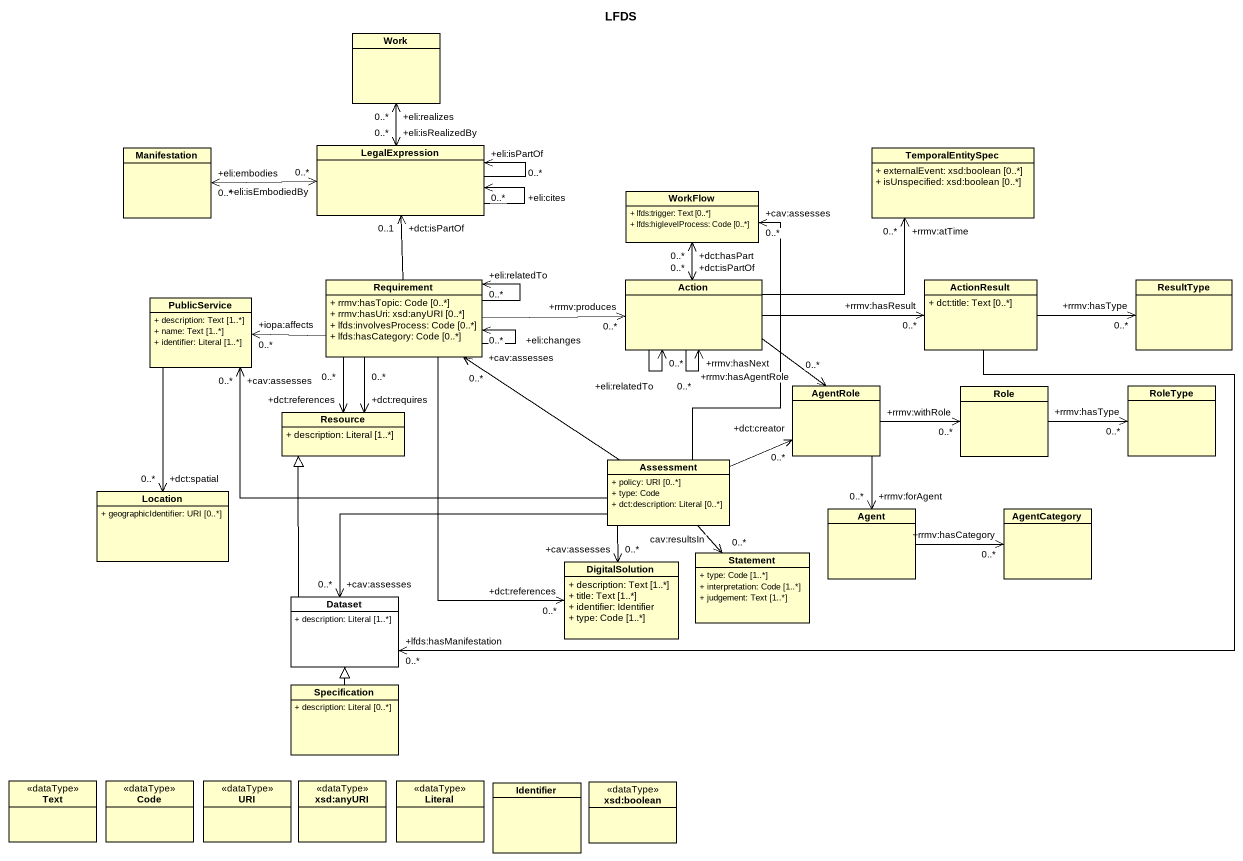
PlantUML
@startuml
title LFDS
hide circle
hide empty members
skinparam classAttributeIconSize 0
class Work
class LegalExpression
class Manifestation
class TemporalEntitySpec {
  + externalEvent: xsd:boolean [0..*]
  + isUnspecified: xsd:boolean [0..*]
}
class WorkFlow {
  + lfds:trigger: Text [0..*]
  + lfds:higlevelProcess: Code [0..*]
}
class PublicService {
  + description: Text [1..*]
  + name: Text [1..*]
  + identifier: Literal [1..*]
}
class Requirement {
  + rrmv:hasTopic: Code [0..*]
  + rrmv:hasUri: xsd:anyURI [0..*]
  + lfds:involvesProcess: Code [0..*]
  + lfds:hasCategory: Code [0..*]
}
class "Action" as Action_
class ActionResult {
  + dct:title: Text [0..*]
}
class ResultType
class Resource {
  + description: Literal [1..*]
}
class AgentRole
class Role
class RoleType
class Assessment {
  + policy: URI [0..*]
  + type: Code
  + dct:description: Literal [0..*]
}
class Location {
  + geographicIdentifier: URI [0..*]
}
class "Agent" as Agent_
class AgentCategory
class DigitalSolution {
  + description: Text [1..*]
  + title: Text [1..*]
  + identifier: Identifier
  + type: Code [1..*]
}
class Statement {
  + type: Code [1..*]
  + interpretation: Code [1..*]
  + judgement: Text [1..*]
}
class Dataset #FFFFFF {
  + description: Literal [1..*]
}
class Specification {
  + description: Literal [0..*]
}
class Text <<dataType>>
class Code <<dataType>>
class URI <<dataType>>
class "xsd:anyURI" as xsd_anyURI <<dataType>>
class Literal <<dataType>>
class Identifier
class "xsd:boolean" as xsd_boolean <<dataType>>
LegalExpression "+eli:isRealizedBy\n0..*" <-up-> "+eli:realizes\n0..*" Work
LegalExpression --> "+eli:isPartOf\n0..*" LegalExpression
LegalExpression --> "+eli:cites\n0..*" LegalExpression
Manifestation "+eli:embodies\n0..*" <-right-> "+eli:isEmbodiedBy\n0..*" LegalExpression
PublicService --> "+dct:spatial\n0..*" Location
Requirement -up-> "+dct:isPartOf\n0..1" LegalExpression
Requirement -left-> "+iopa:affects\n0..*" PublicService
Requirement --> "+eli:relatedTo\n0..*" Requirement
Requirement --> "+eli:changes\n0..*" Requirement
Requirement -right-> "+rrmv:produces\n0..*" Action_
Requirement --> "+dct:requires\n0..*" Resource
Requirement --> "+dct:references\n0..*" Resource
Requirement --> "+dct:references\n0..*" DigitalSolution
Action_ -right-> "+rrmv:atTime\n0..*" TemporalEntitySpec
Action_ "+dct:isPartOf\n0..*" <-up-> "+dct:hasPart\n0..*" WorkFlow
Action_ --> "+rrmv:hasNext\n0..*" Action_
Action_ --> "+eli:relatedTo\n0..*" Action_
Action_ -right-> "+rrmv:hasResult\n0..*" ActionResult
Action_ --> "+rrmv:hasAgentRole\n0..*" AgentRole
ActionResult -right-> "+rrmv:hasType\n0..*" ResultType
ActionResult -left-> "+lfds:hasManifestation\n0..*" Dataset
AgentRole -right-> "+rrmv:withRole\n0..*" Role
AgentRole --> "+rrmv:forAgent\n0..*" Agent_
Role -right-> "+rrmv:hasType\n0..*" RoleType
Assessment -up-> "+cav:assesses\n0..*" WorkFlow
Assessment -left-> "+cav:assesses\n0..*" PublicService
Assessment -up-> "+cav:assesses\n0..*" Requirement
Assessment -right-> "+dct:creator\n0..*" AgentRole
Assessment --> "+cav:assesses\n0..*" DigitalSolution
Assessment --> "0..*" Statement : cav:resultsIn
Assessment -left-> "+cav:assesses\n0..*" Dataset
Agent_ -right-> "+rrmv:hasCategory\n0..*" AgentCategory
Dataset -up-|> Resource
Specification -up-|> Dataset
@enduml
